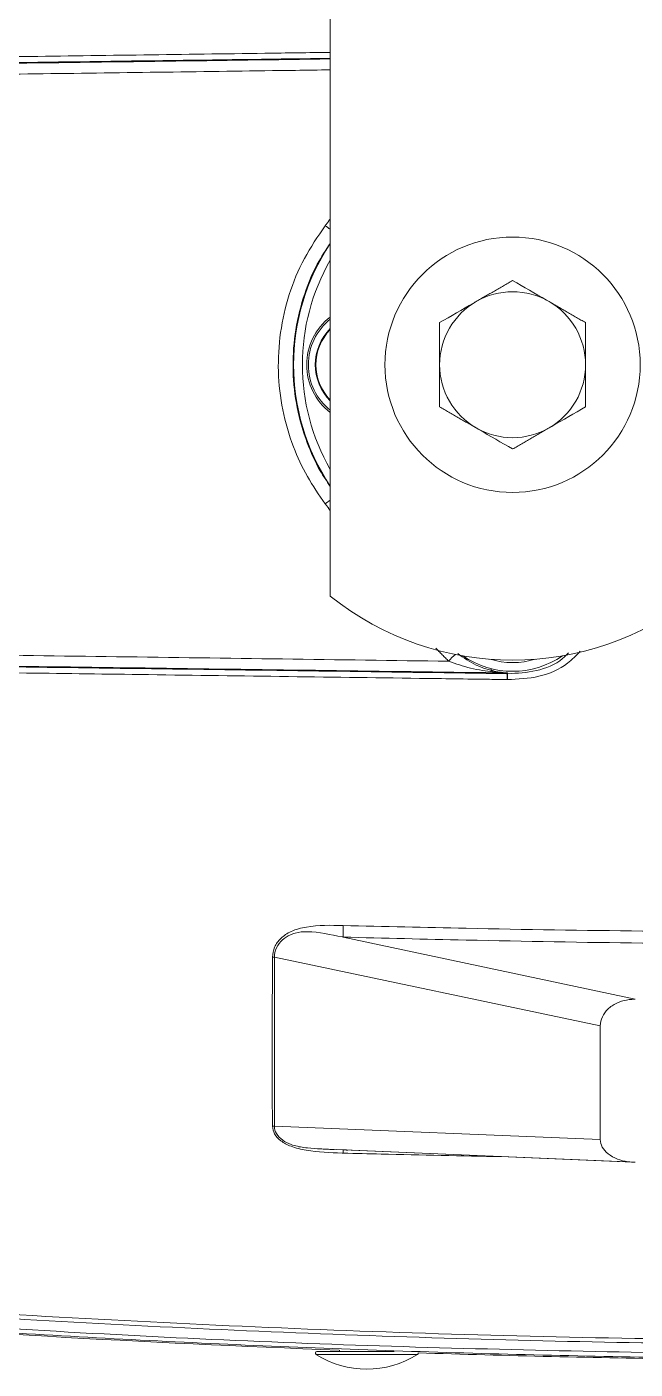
# Model space of a CAD drawing. Extents: x 2 to 136, y 1 to 99.
# Drawn here: x 8.573 to 10.658, y 41.848 to 46.448 of the extents above; entities that cross this region are included whole.
import ezdxf

# ---------------------------------------------------------------- set-up
doc = ezdxf.new("R2010")
doc.units = 0
doc.header["$MEASUREMENT"] = 0
doc.linetypes.add('SLD-Solid', pattern=[0])
doc.layers.add('OBJECT', color=7, linetype='CONTINUOUS')

msp = doc.modelspace()

# ---------------------------------------------------------------- linework, layer by layer
at = {"layer": 'OBJECT', "linetype": 'SLD-Solid', "lineweight": 15}
for p, q in [((9.6133, 53.47), (9.6133, 44.4974)), ((10.1645, 44.2464), (10.1645, 44.2383)), ((10.1645, 44.2462), (10.1645, 44.2381)), ((10.1705, 44.2435), (10.1705, 44.2362)), ((10.6583, 43.1157), (9.6571, 43.3288)), ((10.5383, 43.0242), (9.4219, 43.2598)), ((10.5383, 43.0242), (10.5383, 42.6353)), ((10.5383, 42.6353), (9.4219, 42.6806)), ((9.5807, 42.603), (10.6501, 42.5576)), ((10.6583, 42.5571), (9.6571, 42.5995)), ((9.5672, 41.9082), (9.8324, 41.9082)), ((9.6446, 41.9134), (9.6446, 41.9082)), ((9.5645, 41.899), (9.8339, 41.899)), ((9.8339, 41.899), (9.9122, 41.899))]:
    msp.add_line(p, q, dxfattribs=at)
msp.add_circle((10.2383, 45.29), 0.4375, dxfattribs=at)
for centre, radius, start, end in [((9.8898, 46.1663), 0.4964, 233.6784, 236.1554), ((10.2383, 45.29), 0.7505, 146.3835, 213.6165), ((10.2383, 45.29), 0.7205, 150.1614, 209.8386), ((10.2383, 45.29), 0.25, 60, 120), ((10.2383, 45.29), 0.25, 120, 180), ((10.2383, 45.29), 0.25, 0, 60), ((9.7383, 45.29), 0.2056, 127.4464, 232.5536), ((9.7383, 45.29), 0.2, 128.6822, 231.3178), ((9.7383, 45.29), 0.1762, 135.1999, 224.8001), ((9.7383, 45.29), 0.1739, 135.9712, 224.0288), ((10.2383, 45.29), 0.25, 180, 240), ((10.2383, 45.29), 0.25, 300, 0), ((10.2383, 45.29), 0.25, 240, 300), ((9.8904, 44.4129), 0.4974, 123.8477, 126.3197), ((10.2383, 45.278), 1, 231.3178, 308.6822), ((10.1421, 44.1732), 0.159, 128.6589, 140.6633), ((10.2383, 44.54), 0.3005, 235.3857, 304.6143), ((10.2383, 44.54), 0.2705, 253.1658, 286.8342), ((10.0167, 44.2179), 0.2027, 358.122, 3.8586), ((10.2183, 44.1814), 0.0525, 86.8041, 89.18), ((9.6794, 44.2451), 0.5419, 356.4144, 358.5566), ((9.4123, 43.1636), 0.0967, 84.3359, 88.526), ((9.4123, 42.6054), 0.0757, 82.7571, 88.1139), ((11.5383, 92.538), 50.66, 263.32684, 267.85707), ((9.5672, 41.9032), 0.005, 90, 237.4319), ((9.9095, 41.9032), 0.005, 302.5681, 9.0281), ((11.5383, 92.538), 50.66, 268.16308, 269.19659), ((9.7383, 42.1712), 0.323, 237.4319, 302.5681)]:
    msp.add_arc(centre, radius, start, end, dxfattribs=at)
for points, knots in [([(5.5546, 46.285), (5.9415, 46.2898), (6.7153, 46.2994), (7.8807, 46.3144), (8.8468, 46.3272), (9.4252, 46.3352), (9.6133, 46.3378)], [0, 0, 0, 0, 0.286869, 0.573738, 0.861289, 1, 1, 1, 1]), ([(9.6133, 46.3402), (9.4339, 46.3377), (8.8731, 46.33), (7.9313, 46.3175), (6.7884, 46.3027), (6.0284, 46.2933), (5.6483, 46.2886)], [0, 0, 0, 0, 0.135407, 0.423157, 0.711579, 1, 1, 1, 1]), ([(5.6514, 46.3085), (5.6712, 46.3087), (5.7705, 46.31), (6.1877, 46.3152), (6.8608, 46.3238), (7.731, 46.3351), (8.5593, 46.3461), (9.1869, 46.3545), (9.5385, 46.3594), (9.6133, 46.3604)], [0, 0, 0, 0, 0.015093, 0.075468, 0.316976, 0.525737, 0.734498, 0.943514, 1, 1, 1, 1]), ([(9.6133, 46.3004), (9.5737, 46.2999), (9.2542, 46.2955), (8.6552, 46.2874), (7.7173, 46.2751), (6.6812, 46.2619), (5.9265, 46.2528), (5.5491, 46.2483)], [0, 0, 0, 0, 0.029168, 0.235187, 0.441207, 0.720603, 1, 1, 1, 1]), ([(9.5958, 44.8137), (9.5745, 44.8443), (9.532, 44.9055), (9.4822, 45.0138), (9.4471, 45.1346), (9.4318, 45.2671), (9.4394, 45.4007), (9.4695, 45.5314), (9.5204, 45.6559), (9.5707, 45.7295), (9.5958, 45.7663)], [0, 0, 0, 0, 0.109472, 0.218936, 0.348166, 0.477385, 0.607898, 0.738419, 0.869202, 1, 1, 1, 1]), ([(9.6133, 45.706), (9.5979, 45.6827), (9.5591, 45.6242), (9.5178, 45.5188), (9.4894, 45.3951), (9.4824, 45.2683), (9.4966, 45.1426), (9.5297, 45.0281), (9.5697, 44.9376), (9.6014, 44.8907), (9.6133, 44.8729)], [0, 0, 0, 0, 0.095039, 0.238099, 0.381194, 0.524282, 0.665921, 0.80757, 0.927278, 1, 1, 1, 1]), ([(10.3633, 45.5065), (10.3604, 45.5082), (10.3182, 45.5326), (10.2768, 45.5565), (10.2383, 45.5787)], [0, 0, 0, 0, 0.070214, 1, 1, 1, 1]), ([(10.1133, 45.5065), (10.1104, 45.5048), (10.0682, 45.4804), (10.0268, 45.4565), (9.9883, 45.4343)], [0, 0, 0, 0, 0.070213, 1, 1, 1, 1]), ([(9.9883, 45.4343), (9.9883, 45.4244), (9.9883, 45.3774), (9.9883, 45.3286), (9.9883, 45.29)], [0, 0, 0, 0, 0.211002, 1, 1, 1, 1]), ([(10.4883, 45.29), (10.4883, 45.3286), (10.4883, 45.3774), (10.4883, 45.4244), (10.4883, 45.4343)], [0, 0, 0, 0, 0.788998, 1, 1, 1, 1]), ([(9.9883, 45.29), (9.9883, 45.2787), (9.9883, 45.2298), (9.9883, 45.1822), (9.9883, 45.1457)], [0, 0, 0, 0, 0.231849, 1, 1, 1, 1]), ([(10.4883, 45.1457), (10.4883, 45.1822), (10.4883, 45.2298), (10.4883, 45.2787), (10.4883, 45.29)], [0, 0, 0, 0, 0.768151, 1, 1, 1, 1]), ([(10.3633, 45.0735), (10.3663, 45.0752), (10.4085, 45.0996), (10.4499, 45.1235), (10.4883, 45.1457)], [0, 0, 0, 0, 0.070213, 1, 1, 1, 1]), ([(10.1133, 45.0735), (10.1163, 45.0718), (10.1585, 45.0474), (10.1999, 45.0235), (10.2383, 45.0013)], [0, 0, 0, 0, 0.070214, 1, 1, 1, 1]), ([(5.5491, 44.3317), (5.5839, 44.3313), (5.7576, 44.3293), (6.2097, 44.3238), (6.9062, 44.3152), (7.8429, 44.3033), (8.8805, 44.2897), (9.6396, 44.2792), (10.0192, 44.2739)], [0, 0, 0, 0, 0.023416, 0.117081, 0.304445, 0.491809, 0.745904, 1, 1, 1, 1]), ([(10.2191, 44.2339), (9.8298, 44.2392), (9.0514, 44.25), (7.8843, 44.2655), (6.7181, 44.2806), (5.9424, 44.2902), (5.5546, 44.295)], [0, 0, 0, 0, 0.249704, 0.499408, 0.749704, 1, 1, 1, 1]), ([(10.05, 44.3), (10.0709, 44.2858), (10.1227, 44.2507), (10.1824, 44.2374), (10.2159, 44.2343), (10.219, 44.234), (10.2207, 44.2339), (10.2212, 44.2338), (10.2212, 44.2338), (10.2212, 44.2338)], [0, 0, 0, 0, 0.3745, 0.926844, 0.953375, 0.977898, 0.987314, 0.997171, 1, 1, 1, 1]), ([(10.4701, 44.3084), (10.4563, 44.2939), (10.4179, 44.2539), (10.3295, 44.2162), (10.2567, 44.2128), (10.2203, 44.2112)], [0, 0, 0, 0, 0.219736, 0.609379, 1, 1, 1, 1]), ([(10.2211, 44.2314), (10.2543, 44.2331), (10.3206, 44.2364), (10.3938, 44.266), (10.423, 44.2957), (10.4296, 44.3024)], [0, 0, 0, 0, 0.436472, 0.873401, 1, 1, 1, 1]), ([(5.6483, 44.2914), (6.0275, 44.2867), (6.7858, 44.2773), (7.9277, 44.2626), (9.0721, 44.2474), (9.8367, 44.2368), (10.219, 44.2315)], [0, 0, 0, 0, 0.249708, 0.499416, 0.749708, 1, 1, 1, 1]), ([(10.2193, 44.2112), (10.1993, 44.2115), (10.0994, 44.2129), (9.6795, 44.2187), (9.0034, 44.2279), (8.1317, 44.2396), (7.3039, 44.2505), (6.4768, 44.2611), (5.9265, 44.2681), (5.6514, 44.2715)], [0, 0, 0, 0, 0.013096, 0.06548, 0.275026, 0.456158, 0.637291, 0.818646, 1, 1, 1, 1]), ([(10.0192, 44.2739), (10.0439, 44.2653), (10.0823, 44.2521), (10.1455, 44.24), (10.1857, 44.2356), (10.2127, 44.2342), (10.2163, 44.234), (10.2181, 44.2339), (10.2188, 44.2339), (10.219, 44.2339), (10.2191, 44.2339), (10.2191, 44.2339), (10.2191, 44.2339)], [0, 0, 0, 0, 0.37593, 0.581471, 0.938747, 0.964183, 0.985817, 0.992804, 0.995665, 0.998559, 0.99858, 1, 1, 1, 1]), ([(10.219, 44.2315), (10.219, 44.2319), (10.219, 44.2327), (10.219, 44.2335), (10.2191, 44.2339)], [0, 0, 0, 0, 0.56264, 1, 1, 1, 1]), ([(10.2212, 44.2338), (10.2212, 44.2332), (10.2212, 44.2324), (10.2212, 44.2316), (10.2211, 44.2314)], [0, 0, 0, 0, 0.775376, 1, 1, 1, 1]), ([(9.4148, 43.2602), (9.4164, 43.2718), (9.4197, 43.295), (9.4428, 43.3263), (9.4803, 43.3517), (9.5538, 43.3707), (9.6152, 43.3694), (9.6578, 43.3685)], [0, 0, 0, 0, 0.138671, 0.277419, 0.423116, 0.599885, 1, 1, 1, 1]), ([(9.6571, 43.3288), (9.6571, 43.3288), (9.656, 43.3291), (9.6155, 43.3358), (9.5613, 43.3505), (9.5035, 43.3459), (9.4765, 43.3375), (9.4619, 43.3296), (9.4427, 43.3136), (9.4271, 43.2923), (9.4219, 43.2715), (9.4219, 43.2598), (9.4219, 43.2598)], [0, 0, 0, 0, 0.000008, 0.011236, 0.408405, 0.550964, 0.581775, 0.700643, 0.724686, 0.862389, 0.999991, 1, 1, 1, 1]), ([(9.6578, 43.3685), (9.6577, 43.3624), (9.6576, 43.3501), (9.6572, 43.3359), (9.657, 43.3288)], [0, 0, 0, 0, 0.500003, 1, 1, 1, 1]), ([(11.5383, 43.3028), (11.4552, 43.3029), (11.1703, 43.3032), (10.6837, 43.3073), (10.1397, 43.3165), (9.7975, 43.3252), (9.657, 43.3288)], [0, 0, 0, 0, 0.132531, 0.454207, 0.77585, 1, 1, 1, 1]), ([(9.6578, 43.3685), (9.7982, 43.3651), (10.1402, 43.3569), (10.684, 43.3487), (11.1705, 43.3448), (11.4553, 43.3445), (11.5383, 43.3444)], [0, 0, 0, 0, 0.224142, 0.545792, 0.867469, 1, 1, 1, 1]), ([(9.4148, 42.6811), (9.4148, 42.7243), (9.4147, 42.8108), (9.4147, 42.9982), (9.4148, 43.1556), (9.4148, 43.2602)], [0, 0, 0, 0, 0.251148, 0.502295, 1, 1, 1, 1]), ([(9.4219, 43.2598), (9.4219, 43.2598), (9.4219, 43.1443), (9.4219, 42.9983), (9.4219, 42.813), (9.4219, 42.7166), (9.4219, 42.6806), (9.4219, 42.6806)], [0, 0, 0, 0, 0.000003, 0.497705, 0.748853, 0.999997, 1, 1, 1, 1]), ([(10.6583, 43.1157), (10.6545, 43.1156), (10.6446, 43.1155), (10.6228, 43.1126), (10.5929, 43.1033), (10.5638, 43.0831), (10.543, 43.0556), (10.5399, 43.0349), (10.5383, 43.0242)], [0, 0, 0, 0, 0.061294, 0.157978, 0.353027, 0.568968, 0.775602, 1, 1, 1, 1]), ([(9.6578, 42.5886), (9.6565, 42.5886), (9.6142, 42.5898), (9.5524, 42.5921), (9.4803, 42.6091), (9.4427, 42.6294), (9.4197, 42.6539), (9.4164, 42.672), (9.4148, 42.6811)], [0, 0, 0, 0, 0.01186, 0.400275, 0.577865, 0.721206, 0.860696, 1, 1, 1, 1]), ([(9.4219, 42.6806), (9.4219, 42.6806), (9.4219, 42.6711), (9.4271, 42.6552), (9.4476, 42.6328), (9.47, 42.6214), (9.4962, 42.6121), (9.5158, 42.6084), (9.5484, 42.6047), (9.5656, 42.6039), (9.5807, 42.6032)], [0, 0, 0, 0, 0.000012, 0.186263, 0.372495, 0.534266, 0.561751, 0.767837, 0.796021, 1, 1, 1, 1]), ([(9.5807, 42.6032), (9.5859, 42.6028), (9.6014, 42.6017), (9.6167, 42.6012), (9.6269, 42.6008)], [0, 0, 0, 0, 0.334043, 1, 1, 1, 1]), ([(9.6578, 42.5886), (9.6577, 42.5922), (9.6576, 42.5993), (9.6572, 42.5994), (9.657, 42.5995)], [0, 0, 0, 0, 0.500002, 1, 1, 1, 1]), ([(10.5383, 42.6353), (10.5399, 42.6264), (10.5429, 42.6087), (10.5641, 42.585), (10.5952, 42.5674), (10.6289, 42.5586), (10.6501, 42.5575), (10.6583, 42.5571)], [0, 0, 0, 0, 0.217938, 0.435238, 0.661578, 0.868607, 1, 1, 1, 1]), ([(10.2004, 42.5765), (10.0628, 42.5791), (9.8819, 42.5826), (9.7011, 42.5874), (9.6578, 42.5886)], [0, 0, 0, 0, 0.760608, 1, 1, 1, 1]), ([(11.5383, 41.9317), (11.3792, 41.9322), (10.7687, 41.9339), (9.7069, 41.9587), (8.353, 42.0261), (6.9998, 42.1277), (6.0997, 42.2261), (5.6497, 42.2754)], [0, 0, 0, 0, 0.08089, 0.310335, 0.539781, 0.76989, 1, 1, 1, 1]), ([(5.6514, 42.2898), (5.6613, 42.2887), (5.711, 42.2829), (5.9196, 42.2588), (6.4366, 42.2022), (7.2332, 42.1265), (8.3489, 42.0418), (9.625, 41.9757), (10.7414, 41.9485), (11.3792, 41.9467), (11.5383, 41.9463)], [0, 0, 0, 0, 0.005085, 0.025423, 0.106777, 0.269519, 0.432262, 0.675683, 0.919105, 1, 1, 1, 1]), ([(10.8815, 41.8867), (10.8715, 41.8869), (10.8215, 41.8875), (10.6115, 41.8906), (10.0916, 41.9013), (9.2918, 41.9291), (8.2044, 41.9881), (6.9899, 42.0795), (6.0976, 42.1771), (5.6514, 42.2259)], [0, 0, 0, 0, 0.005722, 0.028608, 0.120153, 0.303283, 0.486414, 0.743207, 1, 1, 1, 1]), ([(5.6531, 42.2404), (6.0875, 42.1928), (6.9564, 42.0975), (8.2651, 41.998), (9.5769, 41.9276), (10.4532, 41.91), (10.8913, 41.9012)], [0, 0, 0, 0, 0.249662, 0.499323, 0.749662, 1, 1, 1, 1])]:
    msp.add_open_spline(points, degree=3, knots=knots, dxfattribs=at)
for points in [[(9.5958, 45.7663), (9.6133, 45.7895)], [(10.2383, 45.5787), (10.1133, 45.5065)], [(10.4883, 45.4343), (10.3633, 45.5065)], [(9.9883, 45.1457), (10.1133, 45.0735)], [(10.2383, 45.0013), (10.3633, 45.0735)], [(9.6133, 44.7905), (9.5958, 44.8137)], [(10.0192, 44.2739), (9.9748, 44.319)], [(10.219, 44.2315), (10.2211, 44.2314)], [(10.2203, 44.2112), (10.2193, 44.2112)], [(9.657, 43.3288), (9.6571, 43.3288)], [(9.657, 42.5995), (9.6735, 42.5991)]]:
    msp.add_open_spline(points, degree=1, dxfattribs=at)

doc.saveas('drawing.dxf')
